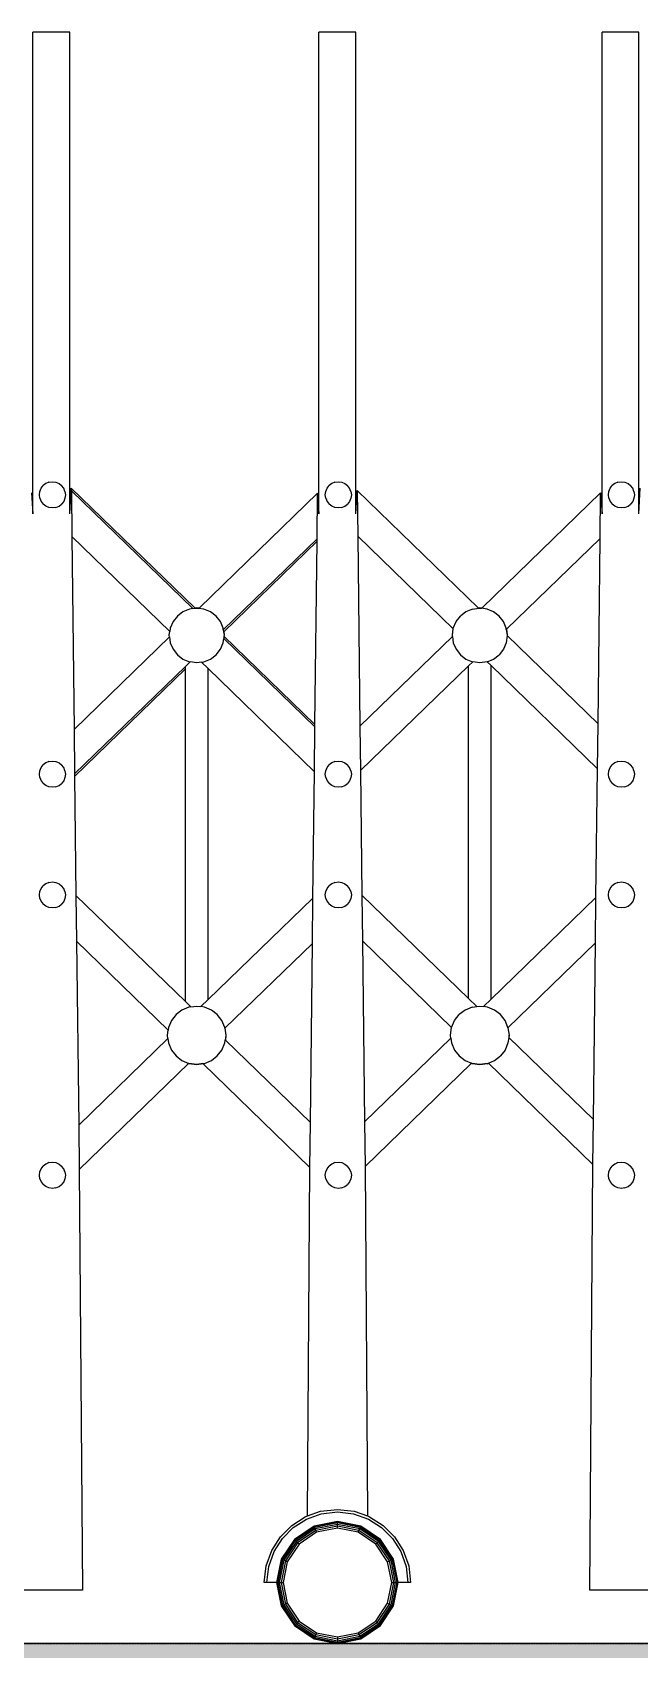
# Model space of a CAD drawing. Extents: x -202236 to 1002404, y -663931 to 1550022.
# Drawn here: x -67129 to -66570, y -351726 to -350237 of the extents above; entities that cross this region are included whole.
import ezdxf

# ---------------------------------------------------------------- set-up
doc = ezdxf.new("R2010")
doc.units = 0
doc.linetypes.add('DOTE', pattern=[2.42, 2, -0.2, 0.02, -0.2])
doc.layers.add('A-AXIS-DOTE', color=14, linetype='DOTE')
doc.layers.add('A-SFCE', color=30, linetype='Continuous')

# ---------------------------------------------------------------- blocks, each defined once
blk = doc.blocks.new('A$C4A4B1E4B')
at = {"color": 250}
for p, q in [((-1428.1, 1499.9), (-1462.2, 1499.9)), ((-1462.2, 1056.6), (-1462.2, 1499.9)), ((-1428.1, 1056.6), (-1428.1, 1499.9)), ((-1164.7, 1499.9), (-1198.8, 1499.9)), ((-1198.8, 1056.6), (-1198.8, 1499.9)), ((-1164.7, 1056.6), (-1164.7, 1499.9)), ((-904, 1499.9), (-938, 1499.9)), ((-938, 1056.6), (-938, 1499.9)), ((-904, 1056.6), (-904, 1499.9)), ((-1463.4, 1075.8), (-1462.2, 1056.6)), ((-1456.3, 1074), (-1455.9, 1077.2)), ((-1455.9, 1070.8), (-1456.3, 1074)), ((-1455.9, 1077.2), (-1454.7, 1080.1)), ((-1454.7, 1080.1), (-1452.8, 1082.5)), ((-1450.4, 1084.4), (-1452.8, 1082.5)), ((-1447.5, 1085.6), (-1450.4, 1084.4)), ((-1447.5, 1085.6), (-1444.3, 1086)), ((-1444.3, 1086), (-1441.1, 1085.6)), ((-1441.1, 1085.6), (-1438.2, 1084.4)), ((-1438.2, 1084.4), (-1435.8, 1082.5)), ((-1433.9, 1080.1), (-1435.8, 1082.5)), ((-1432.7, 1077.2), (-1433.9, 1080.1)), ((-1432.7, 1077.2), (-1432.3, 1074)), ((-1432.3, 1074), (-1432.7, 1070.8)), ((-1428.1, 1056.6), (-1426.9, 1080)), ((-1426.9, 1080), (-1313.2, 969.9)), ((-1426.9, 1080), (-1426.8, 1077.7)), ((-1426.8, 1077.7), (-1314.9, 969.2)), ((-1426.8, 1077.7), (-1426.4, 1035.5)), ((-1308.9, 969.9), (-1200, 1075.4)), ((-1200.5, 1033.5), (-1200, 1075.4)), ((-1200, 1075.4), (-1198.8, 1056.6)), ((-1193, 1074), (-1192.5, 1077.2)), ((-1192.5, 1070.8), (-1193, 1074)), ((-1192.5, 1077.2), (-1191.3, 1080.1)), ((-1191.3, 1080.1), (-1189.4, 1082.5)), ((-1187, 1084.4), (-1189.4, 1082.5)), ((-1184.1, 1085.6), (-1187, 1084.4)), ((-1184.1, 1085.6), (-1180.9, 1086)), ((-1180.9, 1086), (-1177.8, 1085.6)), ((-1177.8, 1085.6), (-1174.9, 1084.4)), ((-1174.9, 1084.4), (-1172.4, 1082.5)), ((-1170.6, 1080.1), (-1172.4, 1082.5)), ((-1169.3, 1077.2), (-1170.6, 1080.1)), ((-1169.3, 1077.2), (-1168.9, 1074)), ((-1168.9, 1074), (-1169.3, 1070.8)), ((-1164.7, 1056.6), (-1163.5, 1078)), ((-1163.5, 1078), (-1052, 970)), ((-1163.5, 1078), (-1163, 1035.8)), ((-1048.5, 969.9), (-939.3, 1075.8)), ((-939.8, 1033.9), (-939.3, 1075.8)), ((-939.3, 1075.8), (-938, 1056.6)), ((-932.2, 1074), (-931.8, 1077.2)), ((-931.8, 1070.8), (-932.2, 1074)), ((-931.8, 1077.2), (-930.6, 1080.1)), ((-930.6, 1080.1), (-928.7, 1082.5)), ((-926.3, 1084.4), (-928.7, 1082.5)), ((-923.4, 1085.6), (-926.3, 1084.4)), ((-923.4, 1085.6), (-920.2, 1086)), ((-920.2, 1086), (-917, 1085.6)), ((-917, 1085.6), (-914.1, 1084.4)), ((-914.1, 1084.4), (-911.7, 1082.5)), ((-909.8, 1080.1), (-911.7, 1082.5)), ((-908.6, 1077.2), (-909.8, 1080.1)), ((-908.6, 1077.2), (-908.2, 1074)), ((-908.2, 1074), (-908.6, 1070.8)), ((-904, 1056.6), (-902.8, 1080)), ((-1455.9, 1070.8), (-1454.7, 1067.9)), ((-1454.7, 1067.9), (-1452.8, 1065.5)), ((-1450.4, 1063.6), (-1452.8, 1065.5)), ((-1447.5, 1062.4), (-1450.4, 1063.6)), ((-1444.3, 1062), (-1447.5, 1062.4)), ((-1441.1, 1062.4), (-1444.3, 1062)), ((-1441.1, 1062.4), (-1438.2, 1063.6)), ((-1438.2, 1063.6), (-1435.8, 1065.5)), ((-1433.9, 1067.9), (-1435.8, 1065.5)), ((-1432.7, 1070.8), (-1433.9, 1067.9)), ((-1192.5, 1070.8), (-1191.3, 1067.9)), ((-1191.3, 1067.9), (-1189.4, 1065.5)), ((-1187, 1063.6), (-1189.4, 1065.5)), ((-1184.1, 1062.4), (-1187, 1063.6)), ((-1180.9, 1062), (-1184.1, 1062.4)), ((-1177.8, 1062.4), (-1180.9, 1062)), ((-1177.8, 1062.4), (-1174.9, 1063.6)), ((-1174.9, 1063.6), (-1172.4, 1065.5)), ((-1170.6, 1067.9), (-1172.4, 1065.5)), ((-1169.3, 1070.8), (-1170.6, 1067.9)), ((-931.8, 1070.8), (-930.6, 1067.9)), ((-930.6, 1067.9), (-928.7, 1065.5)), ((-926.3, 1063.6), (-928.7, 1065.5)), ((-923.4, 1062.4), (-926.3, 1063.6)), ((-920.2, 1062), (-923.4, 1062.4)), ((-917, 1062.4), (-920.2, 1062)), ((-917, 1062.4), (-914.1, 1063.6)), ((-914.1, 1063.6), (-911.7, 1065.5)), ((-909.8, 1067.9), (-911.7, 1065.5)), ((-908.6, 1070.8), (-909.8, 1067.9)), ((-1336.2, 948.1), (-1426.4, 1035.5)), ((-1426.4, 1035.5), (-1424.3, 858)), ((-1200.5, 1033.5), (-1286.9, 949.8)), ((-1200.5, 1031.2), (-1286.5, 947.8)), ((-1202.5, 862.6), (-1200.5, 1031.2)), ((-1200.5, 1031.2), (-1200.5, 1033.5)), ((-1075.1, 950.6), (-1163, 1035.8)), ((-1163, 1035.8), (-1161, 860.9)), ((-939.8, 1033.9), (-1026.1, 950.2)), ((-941.7, 863.1), (-939.8, 1033.9)), ((-1318.1, 968.8), (-1324.1, 966.3)), ((-1314.9, 969.2), (-1318.1, 968.8)), ((-1314.9, 969.2), (-1312.8, 969.5)), ((-1313.2, 969.9), (-1311.4, 970.2)), ((-1312.8, 969.5), (-1313.2, 969.9)), ((-1312.8, 969.5), (-1311.4, 969.7)), ((-1311.4, 970.2), (-1308.9, 969.9)), ((-1311.4, 969.7), (-1309.3, 969.4)), ((-1309.3, 969.4), (-1308.9, 969.9)), ((-1304.7, 968.8), (-1309.3, 969.4)), ((-1298.7, 966.3), (-1304.7, 968.8)), ((-1057.3, 968.8), (-1063.4, 966.3)), ((-1057.3, 968.8), (-1051.6, 969.6)), ((-1052, 970), (-1050.6, 970.2)), ((-1052, 970), (-1051.6, 969.6)), ((-1051.6, 969.6), (-1050.6, 969.7)), ((-1050.6, 970.2), (-1048.5, 969.9)), ((-1050.6, 969.7), (-1049, 969.5)), ((-1049, 969.5), (-1048.5, 969.9)), ((-1043.9, 968.8), (-1049, 969.5)), ((-1037.9, 966.3), (-1043.9, 968.8)), ((-1333.2, 957.2), (-1335.7, 951.2)), ((-1329.2, 962.3), (-1333.2, 957.2)), ((-1324.1, 966.3), (-1329.2, 962.3)), ((-1293.6, 962.3), (-1298.7, 966.3)), ((-1289.6, 957.2), (-1293.6, 962.3)), ((-1287.1, 951.2), (-1289.6, 957.2)), ((-1075, 951.2), (-1072.4, 957.2)), ((-1072.4, 957.2), (-1068.5, 962.3)), ((-1063.4, 966.3), (-1068.5, 962.3)), ((-1032.8, 962.3), (-1037.9, 966.3)), ((-1028.9, 957.2), (-1032.8, 962.3)), ((-1026.3, 951.2), (-1028.9, 957.2)), ((-1424.3, 858), (-1336.4, 943.2)), ((-1336.6, 945), (-1336.2, 948.1)), ((-1336.6, 944.8), (-1336.1, 948)), ((-1336.6, 944.8), (-1336.6, 945)), ((-1336.6, 944.5), (-1336.6, 944.8)), ((-1336.4, 943.2), (-1336.6, 944.5)), ((-1336.4, 943.2), (-1335.7, 937.8)), ((-1336.1, 948), (-1336.2, 948.1)), ((-1335.7, 951.2), (-1336.1, 948)), ((-1286.9, 949.8), (-1287.1, 951.2)), ((-1287.1, 937.8), (-1286.5, 941.7)), ((-1286.9, 949.8), (-1286.6, 947.7)), ((-1286.6, 947.7), (-1286.5, 947.8)), ((-1286.6, 947.7), (-1286.2, 944.7)), ((-1286.5, 947.8), (-1286.2, 945)), ((-1286.3, 943.8), (-1286.5, 941.7)), ((-1286.5, 941.7), (-1202.5, 860.3)), ((-1286.2, 944.5), (-1286.3, 943.8)), ((-1286.3, 943.8), (-1202.5, 862.6)), ((-1286.2, 945), (-1286.2, 944.7)), ((-1286.2, 944.7), (-1286.2, 944.5)), ((-1161, 860.9), (-1075.7, 943.5)), ((-1075.9, 944.5), (-1075.8, 944.8)), ((-1075.7, 943.5), (-1075.9, 944.5)), ((-1075.8, 945), (-1075.1, 950.6)), ((-1075.8, 944.8), (-1075, 950.6)), ((-1075.8, 944.8), (-1075.8, 945)), ((-1075.7, 943.5), (-1075, 937.8)), ((-1075, 950.6), (-1075.1, 950.6)), ((-1075, 950.6), (-1075, 951.2)), ((-1026.2, 950.1), (-1026.3, 951.2)), ((-1025.5, 944.3), (-1026.3, 937.8)), ((-1026.1, 950.2), (-1026.2, 950.1)), ((-1026.2, 950.1), (-1025.5, 944.7)), ((-1026.1, 950.2), (-1025.4, 945)), ((-1025.4, 945), (-1025.5, 944.7)), ((-1025.5, 944.7), (-1025.4, 944.5)), ((-1025.4, 944.5), (-1025.5, 944.3)), ((-1025.5, 944.3), (-941.7, 863.1)), ((-1335.7, 937.8), (-1333.2, 931.8)), ((-1333.2, 931.8), (-1329.2, 926.7)), ((-1329.2, 926.7), (-1324.1, 922.7)), ((-1298.7, 922.7), (-1293.6, 926.7)), ((-1293.6, 926.7), (-1289.6, 931.8)), ((-1289.6, 931.8), (-1287.1, 937.8)), ((-1075, 937.8), (-1072.4, 931.8)), ((-1072.4, 931.8), (-1068.5, 926.7)), ((-1068.5, 926.7), (-1063.4, 922.7)), ((-1037.9, 922.7), (-1032.8, 926.7)), ((-1028.9, 931.8), (-1032.8, 926.7)), ((-1026.3, 937.8), (-1028.9, 931.8)), ((-1321.7, 916), (-1423.9, 817)), ((-1321.7, 913.7), (-1423.8, 814.7)), ((-1324.1, 922.7), (-1318.1, 920.2)), ((-1317.5, 920.1), (-1321.7, 916)), ((-1321.7, 913.7), (-1321.7, 916)), ((-1321.6, 607.3), (-1321.7, 913.7)), ((-1318.1, 920.2), (-1317.5, 920.1)), ((-1311.4, 919.3), (-1317.5, 920.1)), ((-1307.1, 919.9), (-1311.4, 919.3)), ((-1307.1, 919.9), (-1304.7, 920.2)), ((-1300.9, 913.9), (-1307.1, 919.9)), ((-1304.7, 920.2), (-1298.7, 922.7)), ((-1300.8, 609.2), (-1300.9, 913.9)), ((-1203, 819), (-1300.9, 913.9)), ((-1061, 916.4), (-1160.5, 820)), ((-1063.4, 922.7), (-1057.3, 920.2)), ((-1057.1, 920.2), (-1061, 916.4)), ((-1060.9, 610.1), (-1061, 916.4)), ((-1057.3, 920.2), (-1057.1, 920.2)), ((-1050.6, 919.3), (-1057.1, 920.2)), ((-1043.9, 920.2), (-1050.6, 919.3)), ((-1043.9, 920.2), (-1043.8, 920.3)), ((-1043.8, 920.3), (-1037.9, 922.7)), ((-1040.2, 916.8), (-1043.8, 920.3)), ((-942.2, 821.8), (-1040.2, 916.8)), ((-1040.1, 609.6), (-1040.2, 916.8)), ((-1424.3, 858), (-1423.9, 817)), ((-1203, 819), (-1202.5, 860.3)), ((-1202.5, 860.3), (-1202.5, 862.6)), ((-1161, 860.9), (-1160.5, 820)), ((-942.2, 821.8), (-941.7, 863.1)), ((-1456.3, 816.8), (-1455.9, 819.9)), ((-1455.9, 819.9), (-1454.7, 822.8)), ((-1454.7, 822.8), (-1452.8, 825.3)), ((-1450.4, 827.1), (-1452.8, 825.3)), ((-1447.5, 828.3), (-1450.4, 827.1)), ((-1447.5, 828.3), (-1444.3, 828.8)), ((-1444.3, 828.8), (-1441.1, 828.3)), ((-1441.1, 828.3), (-1438.2, 827.1)), ((-1438.2, 827.1), (-1435.8, 825.3)), ((-1433.9, 822.8), (-1435.8, 825.3)), ((-1432.7, 819.9), (-1433.9, 822.8)), ((-1432.7, 819.9), (-1432.3, 816.8)), ((-1193, 816.8), (-1192.5, 819.9)), ((-1192.5, 819.9), (-1191.3, 822.8)), ((-1191.3, 822.8), (-1189.4, 825.3)), ((-1187, 827.1), (-1189.4, 825.3)), ((-1184.1, 828.3), (-1187, 827.1)), ((-1184.1, 828.3), (-1180.9, 828.8)), ((-1180.9, 828.8), (-1177.8, 828.3)), ((-1177.8, 828.3), (-1174.9, 827.1)), ((-1174.9, 827.1), (-1172.4, 825.3)), ((-1170.6, 822.8), (-1172.4, 825.3)), ((-1169.3, 819.9), (-1170.6, 822.8)), ((-1169.3, 819.9), (-1168.9, 816.8)), ((-1160.5, 820), (-1159.2, 705.4)), ((-943.6, 703.2), (-942.2, 821.8)), ((-932.2, 816.8), (-931.8, 819.9)), ((-931.8, 819.9), (-930.6, 822.8)), ((-930.6, 822.8), (-928.7, 825.3)), ((-926.3, 827.1), (-928.7, 825.3)), ((-923.4, 828.3), (-926.3, 827.1)), ((-923.4, 828.3), (-920.2, 828.8)), ((-920.2, 828.8), (-917, 828.3)), ((-917, 828.3), (-914.1, 827.1)), ((-914.1, 827.1), (-911.7, 825.3)), ((-909.8, 822.8), (-911.7, 825.3)), ((-908.6, 819.9), (-909.8, 822.8)), ((-908.6, 819.9), (-908.2, 816.8)), ((-1455.9, 813.6), (-1456.3, 816.8)), ((-1455.9, 813.6), (-1454.7, 810.7)), ((-1454.7, 810.7), (-1452.8, 808.3)), ((-1450.4, 806.4), (-1452.8, 808.3)), ((-1447.5, 805.2), (-1450.4, 806.4)), ((-1444.3, 804.7), (-1447.5, 805.2)), ((-1441.1, 805.2), (-1444.3, 804.7)), ((-1441.1, 805.2), (-1438.2, 806.4)), ((-1438.2, 806.4), (-1435.8, 808.3)), ((-1433.9, 810.7), (-1435.8, 808.3)), ((-1432.7, 813.6), (-1433.9, 810.7)), ((-1432.3, 816.8), (-1432.7, 813.6)), ((-1423.9, 817), (-1423.8, 814.7)), ((-1423.8, 814.7), (-1422.6, 705.1)), ((-1204.3, 702.7), (-1203, 819)), ((-1192.5, 813.6), (-1193, 816.8)), ((-1192.5, 813.6), (-1191.3, 810.7)), ((-1191.3, 810.7), (-1189.4, 808.3)), ((-1187, 806.4), (-1189.4, 808.3)), ((-1184.1, 805.2), (-1187, 806.4)), ((-1180.9, 804.7), (-1184.1, 805.2)), ((-1177.8, 805.2), (-1180.9, 804.7)), ((-1177.8, 805.2), (-1174.9, 806.4)), ((-1174.9, 806.4), (-1172.4, 808.3)), ((-1170.6, 810.7), (-1172.4, 808.3)), ((-1169.3, 813.6), (-1170.6, 810.7)), ((-1168.9, 816.8), (-1169.3, 813.6)), ((-931.8, 813.6), (-932.2, 816.8)), ((-931.8, 813.6), (-930.6, 810.7)), ((-930.6, 810.7), (-928.7, 808.3)), ((-926.3, 806.4), (-928.7, 808.3)), ((-923.4, 805.2), (-926.3, 806.4)), ((-920.2, 804.7), (-923.4, 805.2)), ((-917, 805.2), (-920.2, 804.7)), ((-917, 805.2), (-914.1, 806.4)), ((-914.1, 806.4), (-911.7, 808.3)), ((-909.8, 810.7), (-911.7, 808.3)), ((-908.6, 813.6), (-909.8, 810.7)), ((-908.2, 816.8), (-908.6, 813.6)), ((-1450.4, 715.9), (-1452.8, 714)), ((-1447.5, 717.1), (-1450.4, 715.9)), ((-1447.5, 717.1), (-1444.3, 717.5)), ((-1444.3, 717.5), (-1441.1, 717.1)), ((-1441.1, 717.1), (-1438.2, 715.9)), ((-1438.2, 715.9), (-1435.8, 714)), ((-1187, 715.9), (-1189.4, 714)), ((-1184.1, 717.1), (-1187, 715.9)), ((-1184.1, 717.1), (-1180.9, 717.5)), ((-1180.9, 717.5), (-1177.8, 717.1)), ((-1177.8, 717.1), (-1174.9, 715.9)), ((-1174.9, 715.9), (-1172.4, 714)), ((-926.3, 715.9), (-928.7, 714)), ((-923.4, 717.1), (-926.3, 715.9)), ((-923.4, 717.1), (-920.2, 717.5)), ((-920.2, 717.5), (-917, 717.1)), ((-917, 717.1), (-914.1, 715.9)), ((-914.1, 715.9), (-911.7, 714)), ((-1456.3, 705.5), (-1455.9, 708.7)), ((-1455.9, 702.3), (-1456.3, 705.5)), ((-1455.9, 708.7), (-1454.7, 711.6)), ((-1455.9, 702.3), (-1454.7, 699.5)), ((-1454.7, 711.6), (-1452.8, 714)), ((-1433.9, 711.6), (-1435.8, 714)), ((-1432.7, 708.7), (-1433.9, 711.6)), ((-1432.7, 702.3), (-1433.9, 699.5)), ((-1432.7, 708.7), (-1432.3, 705.5)), ((-1432.3, 705.5), (-1432.7, 702.3)), ((-1422.6, 705.1), (-1321.6, 607.3)), ((-1422.6, 705.1), (-1422.1, 662.9)), ((-1300.8, 609.2), (-1204.3, 702.7)), ((-1204.8, 660.9), (-1204.3, 702.7)), ((-1193, 705.5), (-1192.5, 708.7)), ((-1192.5, 702.3), (-1193, 705.5)), ((-1192.5, 708.7), (-1191.3, 711.6)), ((-1192.5, 702.3), (-1191.3, 699.5)), ((-1191.3, 711.6), (-1189.4, 714)), ((-1170.6, 711.6), (-1172.4, 714)), ((-1169.3, 708.7), (-1170.6, 711.6)), ((-1169.3, 702.3), (-1170.6, 699.5)), ((-1169.3, 708.7), (-1168.9, 705.5)), ((-1168.9, 705.5), (-1169.3, 702.3)), ((-1159.2, 705.4), (-1060.9, 610.1)), ((-1159.2, 705.4), (-1158.7, 663.2)), ((-1040.1, 609.6), (-943.6, 703.2)), ((-944, 661.3), (-943.6, 703.2)), ((-932.2, 705.5), (-931.8, 708.7)), ((-931.8, 702.3), (-932.2, 705.5)), ((-931.8, 708.7), (-930.6, 711.6)), ((-931.8, 702.3), (-930.6, 699.5)), ((-930.6, 711.6), (-928.7, 714)), ((-909.8, 711.6), (-911.7, 714)), ((-908.6, 708.7), (-909.8, 711.6)), ((-908.6, 702.3), (-909.8, 699.5)), ((-908.6, 708.7), (-908.2, 705.5)), ((-908.2, 705.5), (-908.6, 702.3)), ((-1454.7, 699.5), (-1452.8, 697)), ((-1450.4, 695.1), (-1452.8, 697)), ((-1447.5, 693.9), (-1450.4, 695.1)), ((-1444.3, 693.5), (-1447.5, 693.9)), ((-1441.1, 693.9), (-1444.3, 693.5)), ((-1441.1, 693.9), (-1438.2, 695.1)), ((-1438.2, 695.1), (-1435.8, 697)), ((-1433.9, 699.5), (-1435.8, 697)), ((-1191.3, 699.5), (-1189.4, 697)), ((-1187, 695.1), (-1189.4, 697)), ((-1184.1, 693.9), (-1187, 695.1)), ((-1180.9, 693.5), (-1184.1, 693.9)), ((-1177.8, 693.9), (-1180.9, 693.5)), ((-1177.8, 693.9), (-1174.9, 695.1)), ((-1174.9, 695.1), (-1172.4, 697)), ((-1170.6, 699.5), (-1172.4, 697)), ((-930.6, 699.5), (-928.7, 697)), ((-926.3, 695.1), (-928.7, 697)), ((-923.4, 693.9), (-926.3, 695.1)), ((-920.2, 693.5), (-923.4, 693.9)), ((-917, 693.9), (-920.2, 693.5)), ((-917, 693.9), (-914.1, 695.1)), ((-914.1, 695.1), (-911.7, 697)), ((-909.8, 699.5), (-911.7, 697)), ((-1337.6, 581), (-1422.1, 662.9)), ((-1422.1, 662.9), (-1420.1, 493.5)), ((-1204.8, 660.9), (-1285.4, 582.8)), ((-1206.7, 495.9), (-1204.8, 660.9)), ((-1076.6, 583.5), (-1158.7, 663.2)), ((-1158.7, 663.2), (-1156.8, 496.5)), ((-944, 661.3), (-1024.7, 583.2)), ((-945.9, 498.7), (-944, 661.3)), ((-1325, 599.5), (-1330.4, 595.3)), ((-1318.5, 602.2), (-1325, 599.5)), ((-1321.6, 607.3), (-1316.7, 602.5)), ((-1316.7, 602.5), (-1318.5, 602.2)), ((-1316.7, 602.5), (-1311.4, 603.2)), ((-1311.4, 603.2), (-1307.5, 602.7)), ((-1307.5, 602.7), (-1300.8, 609.2)), ((-1304.2, 602.2), (-1307.5, 602.7)), ((-1297.8, 599.5), (-1304.2, 602.2)), ((-1292.4, 595.3), (-1297.8, 599.5)), ((-1064.2, 599.5), (-1069.7, 595.3)), ((-1057.8, 602.2), (-1064.2, 599.5)), ((-1060.9, 610.1), (-1053.4, 602.8)), ((-1057.8, 602.2), (-1053.4, 602.8)), ((-1053.4, 602.8), (-1050.6, 603.2)), ((-1050.6, 603.2), (-1047.2, 602.7)), ((-1040.1, 609.6), (-1047.2, 602.7)), ((-1043.5, 602.2), (-1047.2, 602.7)), ((-1037.1, 599.5), (-1043.5, 602.2)), ((-1031.6, 595.3), (-1037.1, 599.5)), ((-1338.3, 576.3), (-1337.6, 581)), ((-1337.3, 583.4), (-1337.6, 581)), ((-1334.6, 589.9), (-1337.3, 583.4)), ((-1330.4, 595.3), (-1334.6, 589.9)), ((-1288.2, 589.9), (-1292.4, 595.3)), ((-1285.4, 583.4), (-1288.2, 589.9)), ((-1285.4, 582.8), (-1285.4, 583.4)), ((-1285.4, 582.8), (-1284.5, 576.3)), ((-1077.5, 576.3), (-1076.6, 583.4)), ((-1076.6, 583.5), (-1073.9, 589.9)), ((-1076.6, 583.4), (-1076.6, 583.5)), ((-1073.9, 589.9), (-1069.7, 595.3)), ((-1027.4, 589.9), (-1031.6, 595.3)), ((-1024.7, 583.4), (-1027.4, 589.9)), ((-1024.7, 583.2), (-1024.7, 583.4)), ((-1024.7, 583.2), (-1023.7, 576.3)), ((-1420.1, 493.5), (-1337.9, 573.2)), ((-1338.3, 576.1), (-1338.3, 576.3)), ((-1338.3, 576), (-1338.3, 576.1)), ((-1337.9, 573.3), (-1338.3, 576.1)), ((-1337.9, 573.2), (-1338.3, 576)), ((-1337.9, 573.2), (-1337.9, 573.3)), ((-1337.9, 573.3), (-1337.3, 569.2)), ((-1337.3, 569.2), (-1334.6, 562.7)), ((-1288.2, 562.7), (-1285.4, 569.2)), ((-1285.4, 569.2), (-1285.1, 571.8)), ((-1284.5, 576.1), (-1285.1, 571.8)), ((-1285.1, 571.8), (-1285, 571.8)), ((-1284.5, 576), (-1285, 571.8)), ((-1285, 571.8), (-1206.7, 495.9)), ((-1284.5, 576.3), (-1284.5, 576.1)), ((-1284.5, 576.1), (-1284.5, 576)), ((-1156.8, 496.5), (-1077.2, 573.6)), ((-1077.5, 576.1), (-1077.5, 576.3)), ((-1077.5, 576), (-1077.5, 576.1)), ((-1077.2, 573.6), (-1077.5, 576.1)), ((-1077.2, 573.6), (-1077.5, 576)), ((-1077.2, 573.6), (-1076.6, 569.2)), ((-1077.2, 573.6), (-1077.2, 573.6)), ((-1076.6, 569.2), (-1073.9, 562.7)), ((-1024.7, 569.2), (-1027.4, 562.7)), ((-1024, 574.3), (-1024.7, 569.2)), ((-1023.8, 576.1), (-1024, 574.3)), ((-1023.7, 576), (-1024, 574.3)), ((-1024, 574.3), (-945.9, 498.7)), ((-1024, 574.3), (-1024, 574.3)), ((-1023.7, 576.3), (-1023.8, 576.1)), ((-1023.8, 576.1), (-1023.7, 576)), ((-1334.6, 562.7), (-1330.4, 557.3)), ((-1330.4, 557.3), (-1325, 553.1)), ((-1325, 553.1), (-1318.7, 550.4)), ((-1304.2, 550.4), (-1297.8, 553.1)), ((-1297.8, 553.1), (-1292.4, 557.3)), ((-1292.4, 557.3), (-1288.2, 562.7)), ((-1073.9, 562.7), (-1069.7, 557.3)), ((-1069.7, 557.3), (-1064.2, 553.1)), ((-1064.2, 553.1), (-1058.3, 550.6)), ((-1042.7, 550.7), (-1037.1, 553.1)), ((-1037.1, 553.1), (-1031.6, 557.3)), ((-1027.4, 562.7), (-1031.6, 557.3)), ((-1318.9, 550.2), (-1419.7, 452.6)), ((-1318.7, 550.4), (-1318.9, 550.2)), ((-1318.5, 550.1), (-1318.9, 550.2)), ((-1318.5, 550.4), (-1318.7, 550.4)), ((-1311.4, 549.4), (-1318.5, 550.4)), ((-1311.4, 549.1), (-1318.5, 550.1)), ((-1305.8, 550.2), (-1311.4, 549.4)), ((-1305.5, 549.9), (-1311.4, 549.1)), ((-1305.8, 550.2), (-1304.2, 550.4)), ((-1305.5, 549.9), (-1305.8, 550.2)), ((-1207.1, 454.6), (-1305.5, 549.9)), ((-1058.5, 550.4), (-1156.3, 455.5)), ((-1058.3, 550.6), (-1058.5, 550.4)), ((-1057.8, 550.1), (-1058.5, 550.4)), ((-1057.8, 550.4), (-1058.3, 550.6)), ((-1050.6, 549.4), (-1057.8, 550.4)), ((-1050.6, 549.1), (-1057.8, 550.1)), ((-1043.5, 550.4), (-1050.6, 549.4)), ((-1043.5, 550.1), (-1050.6, 549.1)), ((-1043.5, 550.4), (-1042.7, 550.7)), ((-1043.5, 550.1), (-1042.5, 550.5)), ((-1042.5, 550.5), (-1042.7, 550.7)), ((-946.4, 457.4), (-1042.5, 550.5)), ((-1420.1, 493.5), (-1419.7, 452.6)), ((-1207.1, 454.6), (-1206.7, 495.9)), ((-1156.8, 496.5), (-1156.3, 455.5)), ((-946.4, 457.4), (-945.9, 498.7)), ((-1456.3, 447.4), (-1455.9, 450.6)), ((-1455.9, 444.2), (-1456.3, 447.4)), ((-1455.9, 450.6), (-1454.7, 453.4)), ((-1454.7, 453.4), (-1452.8, 455.9)), ((-1450.4, 457.7), (-1452.8, 455.9)), ((-1447.5, 459), (-1450.4, 457.7)), ((-1447.5, 459), (-1444.3, 459.4)), ((-1444.3, 459.4), (-1441.1, 459)), ((-1441.1, 459), (-1438.2, 457.7)), ((-1438.2, 457.7), (-1435.8, 455.9)), ((-1433.9, 453.4), (-1435.8, 455.9)), ((-1432.7, 450.6), (-1433.9, 453.4)), ((-1432.7, 450.6), (-1432.3, 447.4)), ((-1432.3, 447.4), (-1432.7, 444.2)), ((-1419.7, 452.6), (-1416.7, 65.3)), ((-1209.4, 133.6), (-1207.1, 454.6)), ((-1193, 447.4), (-1192.5, 450.6)), ((-1192.5, 444.2), (-1193, 447.4)), ((-1192.5, 450.6), (-1191.3, 453.4)), ((-1191.3, 453.4), (-1189.4, 455.9)), ((-1187, 457.7), (-1189.4, 455.9)), ((-1184.1, 459), (-1187, 457.7)), ((-1184.1, 459), (-1180.9, 459.4)), ((-1180.9, 459.4), (-1177.8, 459)), ((-1177.8, 459), (-1174.9, 457.7)), ((-1174.9, 457.7), (-1172.4, 455.9)), ((-1170.6, 453.4), (-1172.4, 455.9)), ((-1169.3, 450.6), (-1170.6, 453.4)), ((-1169.3, 450.6), (-1168.9, 447.4)), ((-1168.9, 447.4), (-1169.3, 444.2)), ((-1156.3, 455.5), (-1154.1, 133.6)), ((-949.4, 65.3), (-946.4, 457.4)), ((-932.2, 447.4), (-931.8, 450.6)), ((-931.8, 444.2), (-932.2, 447.4)), ((-931.8, 450.6), (-930.6, 453.4)), ((-930.6, 453.4), (-928.7, 455.9)), ((-926.3, 457.7), (-928.7, 455.9)), ((-923.4, 459), (-926.3, 457.7)), ((-923.4, 459), (-920.2, 459.4)), ((-920.2, 459.4), (-917, 459)), ((-917, 459), (-914.1, 457.7)), ((-914.1, 457.7), (-911.7, 455.9)), ((-909.8, 453.4), (-911.7, 455.9)), ((-908.6, 450.6), (-909.8, 453.4)), ((-908.6, 450.6), (-908.2, 447.4)), ((-908.2, 447.4), (-908.6, 444.2)), ((-1455.9, 444.2), (-1454.7, 441.3)), ((-1454.7, 441.3), (-1452.8, 438.9)), ((-1450.4, 437), (-1452.8, 438.9)), ((-1447.5, 435.8), (-1450.4, 437)), ((-1444.3, 435.3), (-1447.5, 435.8)), ((-1441.1, 435.8), (-1444.3, 435.3)), ((-1441.1, 435.8), (-1438.2, 437)), ((-1438.2, 437), (-1435.8, 438.9)), ((-1433.9, 441.3), (-1435.8, 438.9)), ((-1432.7, 444.2), (-1433.9, 441.3)), ((-1192.5, 444.2), (-1191.3, 441.3)), ((-1191.3, 441.3), (-1189.4, 438.9)), ((-1187, 437), (-1189.4, 438.9)), ((-1184.1, 435.8), (-1187, 437)), ((-1180.9, 435.3), (-1184.1, 435.8)), ((-1177.8, 435.8), (-1180.9, 435.3)), ((-1177.8, 435.8), (-1174.9, 437)), ((-1174.9, 437), (-1172.4, 438.9)), ((-1170.6, 441.3), (-1172.4, 438.9)), ((-1169.3, 444.2), (-1170.6, 441.3)), ((-931.8, 444.2), (-930.6, 441.3)), ((-930.6, 441.3), (-928.7, 438.9)), ((-926.3, 437), (-928.7, 438.9)), ((-923.4, 435.8), (-926.3, 437)), ((-920.2, 435.3), (-923.4, 435.8)), ((-917, 435.8), (-920.2, 435.3)), ((-917, 435.8), (-914.1, 437)), ((-914.1, 437), (-911.7, 438.9)), ((-909.8, 441.3), (-911.7, 438.9)), ((-908.6, 444.2), (-909.8, 441.3)), ((-1210.3, 130.7), (-1196.6, 135.5)), ((-1209.4, 133.6), (-1197.2, 137.9)), ((-1197.2, 137.9), (-1181.7, 139.7)), ((-1196.6, 135.5), (-1181.7, 137.3)), ((-1181.7, 139.7), (-1166.3, 137.9)), ((-1181.7, 137.3), (-1166.9, 135.5)), ((-1166.9, 135.5), (-1153.2, 130.7)), ((-1166.3, 137.9), (-1154.1, 133.6)), ((-1234.3, 114.5), (-1223.9, 124.9)), ((-1232.4, 112.9), (-1222.4, 123)), ((-1223.9, 124.9), (-1211.4, 132.9)), ((-1222.4, 123), (-1210.3, 130.7)), ((-1203.2, 124.1), (-1221.4, 111.9)), ((-1203.1, 123.8), (-1221.2, 111.7)), ((-1202.7, 123), (-1220.6, 111.1)), ((-1202.2, 121.8), (-1219.6, 110.2)), ((-1201.6, 120.3), (-1218.4, 109)), ((-1211.4, 132.9), (-1209.4, 133.6)), ((-1181.7, 128.4), (-1203.2, 124.1)), ((-1203.1, 123.8), (-1203.2, 124.1)), ((-1181.7, 128.1), (-1203.1, 123.8)), ((-1202.7, 123), (-1203.1, 123.8)), ((-1181.7, 127.2), (-1202.7, 123)), ((-1202.2, 121.8), (-1202.7, 123)), ((-1181.7, 125.9), (-1202.2, 121.8)), ((-1201.6, 120.3), (-1202.2, 121.8)), ((-1181.7, 124.2), (-1201.6, 120.3)), ((-1200.9, 118.6), (-1201.6, 120.3)), ((-1181.7, 122.4), (-1200.9, 118.6)), ((-1160.3, 124.1), (-1181.7, 128.4)), ((-1181.7, 128.1), (-1181.7, 128.4)), ((-1160.4, 123.8), (-1181.7, 128.1)), ((-1181.7, 127.2), (-1181.7, 128.1)), ((-1160.7, 123), (-1181.7, 127.2)), ((-1181.7, 125.9), (-1181.7, 127.2)), ((-1161.2, 121.8), (-1181.7, 125.9)), ((-1181.7, 124.2), (-1181.7, 125.9)), ((-1161.9, 120.3), (-1181.7, 124.2)), ((-1181.7, 122.4), (-1181.7, 124.2)), ((-1162.6, 118.6), (-1181.7, 122.4)), ((-1162.6, 118.6), (-1161.9, 120.3)), ((-1161.9, 120.3), (-1161.2, 121.8)), ((-1145, 109), (-1161.9, 120.3)), ((-1161.2, 121.8), (-1160.7, 123)), ((-1143.9, 110.2), (-1161.2, 121.8)), ((-1160.7, 123), (-1160.4, 123.8)), ((-1142.9, 111.1), (-1160.7, 123)), ((-1160.4, 123.8), (-1160.3, 124.1)), ((-1142.3, 111.7), (-1160.4, 123.8)), ((-1142.1, 111.9), (-1160.3, 124.1)), ((-1154.1, 133.6), (-1152.1, 132.9)), ((-1153.2, 130.7), (-1141.1, 123)), ((-1152.1, 132.9), (-1139.6, 124.9)), ((-1141.1, 123), (-1131.1, 112.9)), ((-1139.6, 124.9), (-1129.2, 114.5)), ((-1242.3, 101.9), (-1234.3, 114.5)), ((-1240.1, 100.9), (-1232.4, 112.9)), ((-1221.4, 111.9), (-1233.5, 93.8)), ((-1221.2, 111.7), (-1233.2, 93.6)), ((-1220.6, 111.1), (-1232.5, 93.3)), ((-1219.6, 110.2), (-1231.2, 92.8)), ((-1218.4, 109), (-1229.7, 92.2)), ((-1217.1, 107.7), (-1228, 91.5)), ((-1221.2, 111.7), (-1221.4, 111.9)), ((-1220.6, 111.1), (-1221.2, 111.7)), ((-1219.6, 110.2), (-1220.6, 111.1)), ((-1218.4, 109), (-1219.6, 110.2)), ((-1217.1, 107.7), (-1218.4, 109)), ((-1200.9, 118.6), (-1217.1, 107.7)), ((-1146.3, 107.7), (-1162.6, 118.6)), ((-1146.3, 107.7), (-1145, 109)), ((-1135.5, 91.5), (-1146.3, 107.7)), ((-1145, 109), (-1143.9, 110.2)), ((-1133.8, 92.2), (-1145, 109)), ((-1143.9, 110.2), (-1142.9, 111.1)), ((-1132.2, 92.8), (-1143.9, 110.2)), ((-1142.9, 111.1), (-1142.3, 111.7)), ((-1131, 93.3), (-1142.9, 111.1)), ((-1142.3, 111.7), (-1142.1, 111.9)), ((-1130.2, 93.6), (-1142.3, 111.7)), ((-1130, 93.8), (-1142.1, 111.9)), ((-1131.1, 112.9), (-1123.4, 100.9)), ((-1129.2, 114.5), (-1121.2, 101.9)), ((-1247.4, 87.8), (-1242.3, 101.9)), ((-1245, 87.2), (-1240.1, 100.9)), ((-1233.5, 93.8), (-1237.8, 72.3)), ((-1233.2, 93.6), (-1237.5, 72.3)), ((-1232.5, 93.3), (-1236.6, 72.3)), ((-1231.2, 92.8), (-1235.3, 72.3)), ((-1229.7, 92.2), (-1233.6, 72.3)), ((-1233.2, 93.6), (-1233.5, 93.8)), ((-1232.5, 93.3), (-1233.2, 93.6)), ((-1231.2, 92.8), (-1232.5, 93.3)), ((-1228, 91.5), (-1231.8, 72.3)), ((-1229.7, 92.2), (-1231.2, 92.8)), ((-1228, 91.5), (-1229.7, 92.2)), ((-1135.5, 91.5), (-1133.8, 92.2)), ((-1131.7, 72.3), (-1135.5, 91.5)), ((-1133.8, 92.2), (-1132.2, 92.8)), ((-1129.8, 72.3), (-1133.8, 92.2)), ((-1132.2, 92.8), (-1131, 93.3)), ((-1128.2, 72.3), (-1132.2, 92.8)), ((-1131, 93.3), (-1130.2, 93.6)), ((-1126.8, 72.3), (-1131, 93.3)), ((-1130.2, 93.6), (-1130, 93.8)), ((-1126, 72.3), (-1130.2, 93.6)), ((-1125.7, 72.3), (-1130, 93.8)), ((-1123.4, 100.9), (-1118.5, 87.2)), ((-1121.2, 101.9), (-1116.1, 87.8)), ((-1249.1, 72.3), (-1247.4, 87.8)), ((-1246.7, 72.3), (-1245, 87.2)), ((-1118.5, 87.2), (-1116.8, 72.3)), ((-1116.1, 87.8), (-1114.3, 72.3)), ((-1416.7, 65.3), (-1473.5, 65.3)), ((-1246.7, 72.3), (-1249.1, 72.3)), ((-1237.8, 72.3), (-1246.7, 72.3)), ((-1237.8, 72.3), (-1233.5, 50.9)), ((-1237.8, 72.3), (-1237.5, 72.3)), ((-1237.5, 72.3), (-1233.2, 51)), ((-1237.5, 72.3), (-1236.6, 72.3)), ((-1236.6, 72.3), (-1232.5, 51.3)), ((-1236.6, 72.3), (-1235.3, 72.3)), ((-1235.3, 72.3), (-1231.2, 51.8)), ((-1235.3, 72.3), (-1233.6, 72.3)), ((-1233.6, 72.3), (-1229.7, 52.5)), ((-1233.6, 72.3), (-1231.8, 72.3)), ((-1231.8, 72.3), (-1228, 53.2)), ((-1135.5, 53.2), (-1131.7, 72.3)), ((-1133.8, 52.5), (-1129.8, 72.3)), ((-1132.2, 51.8), (-1128.2, 72.3)), ((-1131.7, 72.3), (-1129.8, 72.3)), ((-1131, 51.3), (-1126.8, 72.3)), ((-1130.2, 51), (-1126, 72.3)), ((-1130, 50.9), (-1125.7, 72.3)), ((-1129.8, 72.3), (-1128.2, 72.3)), ((-1128.2, 72.3), (-1126.8, 72.3)), ((-1126.8, 72.3), (-1126, 72.3)), ((-1126, 72.3), (-1125.7, 72.3)), ((-1116.8, 72.3), (-1125.7, 72.3)), ((-1114.3, 72.3), (-1116.8, 72.3)), ((-892.6, 65.3), (-949.4, 65.3)), ((-1233.2, 51), (-1233.5, 50.9)), ((-1233.5, 50.9), (-1221.4, 32.7)), ((-1232.5, 51.3), (-1233.2, 51)), ((-1233.2, 51), (-1221.2, 32.9)), ((-1231.2, 51.8), (-1232.5, 51.3)), ((-1232.5, 51.3), (-1220.6, 33.5)), ((-1229.7, 52.5), (-1231.2, 51.8)), ((-1231.2, 51.8), (-1219.6, 34.4)), ((-1228, 53.2), (-1229.7, 52.5)), ((-1229.7, 52.5), (-1218.4, 35.6)), ((-1228, 53.2), (-1217.1, 36.9)), ((-1146.3, 36.9), (-1135.5, 53.2)), ((-1145, 35.6), (-1133.8, 52.5)), ((-1143.9, 34.4), (-1132.2, 51.8)), ((-1142.9, 33.5), (-1131, 51.3)), ((-1142.3, 32.9), (-1130.2, 51)), ((-1142.1, 32.7), (-1130, 50.9)), ((-1135.5, 53.2), (-1133.8, 52.5)), ((-1133.8, 52.5), (-1132.2, 51.8)), ((-1132.2, 51.8), (-1131, 51.3)), ((-1131, 51.3), (-1130.2, 51)), ((-1130.2, 51), (-1130, 50.9)), ((-1221.2, 32.9), (-1221.4, 32.7)), ((-1221.4, 32.7), (-1203.2, 20.5)), ((-1220.6, 33.5), (-1221.2, 32.9)), ((-1221.2, 32.9), (-1203.1, 20.8)), ((-1219.6, 34.4), (-1220.6, 33.5)), ((-1220.6, 33.5), (-1202.7, 21.6)), ((-1218.4, 35.6), (-1219.6, 34.4)), ((-1219.6, 34.4), (-1202.2, 22.8)), ((-1217.1, 36.9), (-1218.4, 35.6)), ((-1218.4, 35.6), (-1201.6, 24.4)), ((-1217.1, 36.9), (-1200.9, 26.1)), ((-1162.6, 26.1), (-1146.3, 36.9)), ((-1161.9, 24.4), (-1145, 35.6)), ((-1161.2, 22.8), (-1143.9, 34.4)), ((-1160.7, 21.6), (-1142.9, 33.5)), ((-1160.4, 20.8), (-1142.3, 32.9)), ((-1160.3, 20.5), (-1142.1, 32.7)), ((-1146.3, 36.9), (-1145, 35.6)), ((-1145, 35.6), (-1143.9, 34.4)), ((-1143.9, 34.4), (-1142.9, 33.5)), ((-1142.9, 33.5), (-1142.3, 32.9)), ((-1142.3, 32.9), (-1142.1, 32.7)), ((-1203.1, 20.8), (-1203.2, 20.5)), ((-1203.2, 20.5), (-1181.7, 16.3)), ((-1202.7, 21.6), (-1203.1, 20.8)), ((-1203.1, 20.8), (-1181.7, 16.6)), ((-1202.2, 22.8), (-1202.7, 21.6)), ((-1202.7, 21.6), (-1181.7, 17.4)), ((-1201.6, 24.4), (-1202.2, 22.8)), ((-1202.2, 22.8), (-1181.7, 18.7)), ((-1200.9, 26.1), (-1201.6, 24.4)), ((-1201.6, 24.4), (-1181.7, 20.4)), ((-1200.9, 26.1), (-1181.7, 22.3)), ((-1181.7, 22.3), (-1162.6, 26.1)), ((-1181.7, 20.4), (-1161.9, 24.4)), ((-1181.7, 18.7), (-1161.2, 22.8)), ((-1181.7, 22.3), (-1181.7, 20.4)), ((-1181.7, 17.4), (-1160.7, 21.6)), ((-1181.7, 16.6), (-1160.4, 20.8)), ((-1181.7, 16.3), (-1160.3, 20.5)), ((-1181.7, 20.4), (-1181.7, 18.7)), ((-1181.7, 18.7), (-1181.7, 17.4)), ((-1181.7, 17.4), (-1181.7, 16.6)), ((-1181.7, 16.6), (-1181.7, 16.3)), ((-1162.6, 26.1), (-1161.9, 24.4)), ((-1161.9, 24.4), (-1161.2, 22.8)), ((-1161.2, 22.8), (-1160.7, 21.6)), ((-1160.7, 21.6), (-1160.4, 20.8)), ((-1160.4, 20.8), (-1160.3, 20.5))]:
    blk.add_line(p, q, dxfattribs=at)

msp = doc.modelspace()

# ---------------------------------------------------------------- hatches: boundary and pattern name
h = msp.add_hatch()
h.set_pattern_fill('混凝土', color=8, scale=15, angle=-21.69758, style=0, double=1)
h.set_pattern_definition([(50, (-68561.18, -351851.65), (107.589, -9.4128), [11.25, -123.75]), (355, (-68561.18, -351851.65), (-20.8127, 112.8288), [9, -99]), (100.4514, (-68552.21, -351852.44), (86.7764, 103.4159), [9.561, -105.1713]), (46.1842, (-68561.18, -351821.65), (160.0862, -24.8279), [16.875, -185.625]), (96.6356, (-68547.84, -351823.72), (140.1994, 146.1177), [14.3415, -157.757]), (351.1842, (-68561.18, -351821.65), (140.1993, 146.1178), [13.5, -148.5]), (21, (-68546.18, -351829.15), (89.53606, -60.39283), [11.25, -123.75]), (326, (-68546.18, -351829.15), (36.4973, 108.7725), [9, -99]), (71.4514, (-68538.72, -351834.18), (126.0334, 48.3796), [9.561, -105.1713]), (37.5, (-68561.177, -351851.65), (1.82398, 49.93408), [0, -97.8, 0, -100.5, 0, -99.375]), (7.5, (-68561.18, -351851.65), (39.46043, 59.16176), [0, -57.3, 0, -95.55, 0, -37.875]), (327.5, (-68594.627, -351851.65), (80.07337, -3.38323), [0, -37.5, 0, -117, 0, -155.25]), (317.5, (-68609.63, -351851.65), (87.47793, 15.01575), [0, -48.75, 0, -77.7, 0, -110.25])])
h.paths.add_polyline_path([(-55555.67, -351920.63), (-55555.67, -351720.63), (-70458.23, -351720.63), (-70458.23, -351920.63)])

# ---------------------------------------------------------------- linework, layer by layer
at = {"layer": 'A-AXIS-DOTE'}
msp.add_line((-75697.43, -351720.63), (-50656.43, -351720.63), dxfattribs=at)
at = {"layer": 'A-SFCE'}
msp.add_lwpolyline([(-55555.67, -351720.63), (-70458.23, -351720.63)], dxfattribs=at)

# ---------------------------------------------------------------- block references
msp.add_blockref('A$C4A4B1E4B', (-65666.19, -351736.91))

doc.saveas('drawing.dxf')
